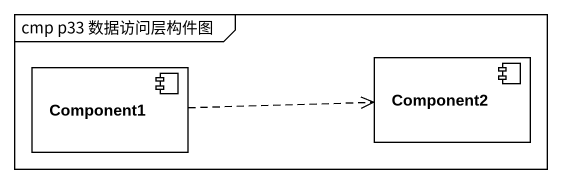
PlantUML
@startuml
mainframe cmp p33 数据访问层构件图
component Component1
component Component2
Component1 .right.> Component2
@enduml
